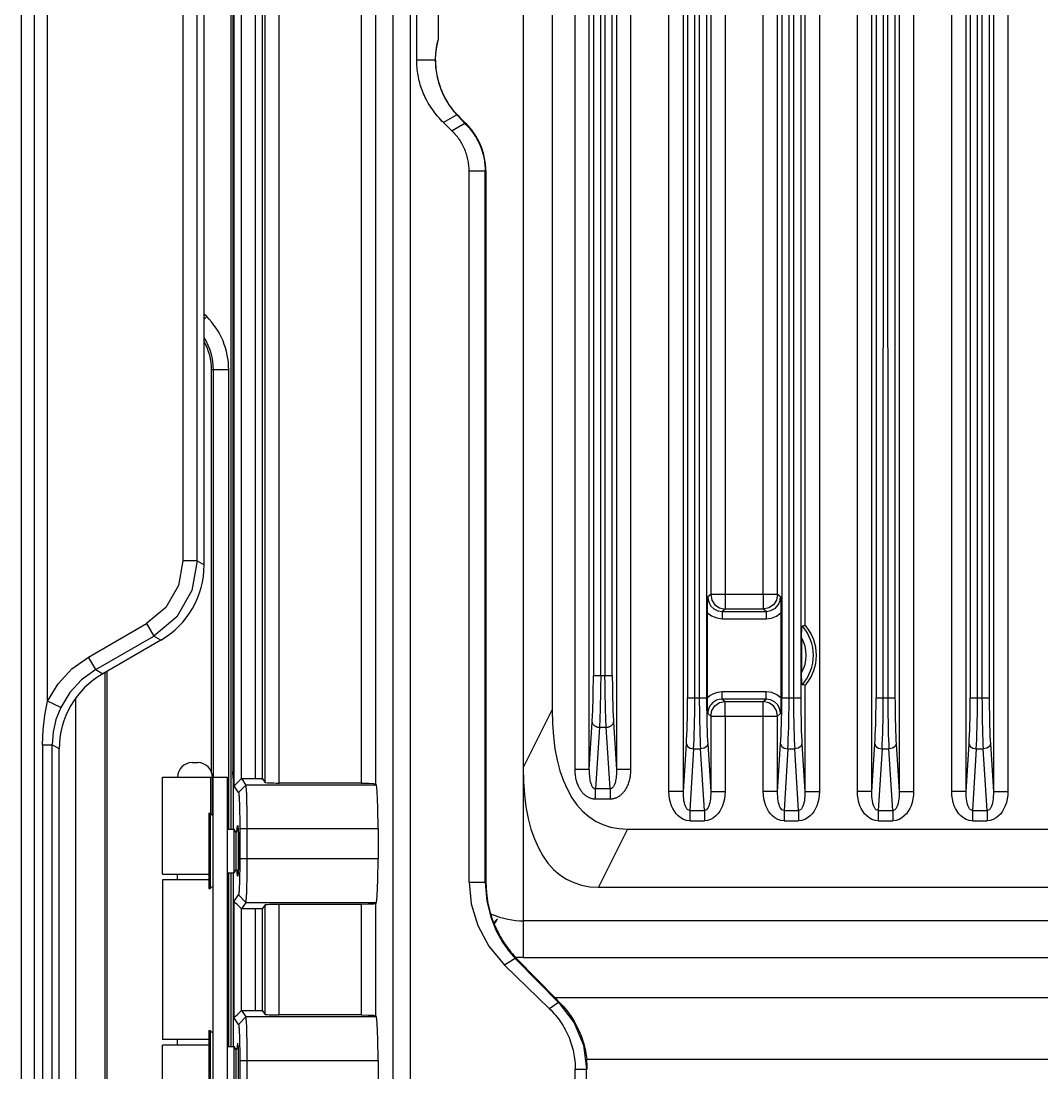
# Model space of a CAD drawing. Header units: millimetres. Extents: x -3132 to 28633, y 682 to 5849.
# Drawn here: x -813.8 to -743.4, y 2109.2 to 2181.8 of the extents above; entities that cross this region are included whole.
import ezdxf

# ---------------------------------------------------------------- set-up
doc = ezdxf.new("R2010")
doc.units = ezdxf.units.MM

msp = doc.modelspace()

# ---------------------------------------------------------------- linework, layer by layer
at = {"linetype": 'Continuous'}
for p, q in [((-813.804, 2425.883), (-813.804, 1997.445)), ((-812.887, 2425.883), (-812.887, 1998.486)), ((-786.939, 2104.595), (-786.939, 2411.041)), ((-788.165, 2378.354), (-788.165, 2105.401)), ((-779.17, 2354.387), (-779.17, 2117.202)), ((-799.17, 2348.058), (-799.17, 2126.058)), ((-799.117, 2345.044), (-799.117, 2129.072)), ((-798.599, 2129.548), (-798.599, 2344.567)), ((-797.653, 2344.558), (-797.653, 2129.558)), ((-797.153, 2129.532), (-797.153, 2344.584)), ((-796.995, 2344.822), (-796.995, 2129.294)), ((-795.995, 2129.243), (-795.995, 2344.872)), ((-790.336, 2344.872), (-790.336, 2129.243)), ((-789.337, 2129.171), (-789.337, 2344.945)), ((-799.187, 2344.075), (-799.187, 2130.04)), ((-775.606, 2343.949), (-775.606, 2130.167)), ((-774.612, 2130.167), (-774.612, 2343.949)), ((-811.97, 2134.889), (-811.97, 2339.4)), ((-777.17, 2339.817), (-777.17, 2134.298)), ((-774.324, 2337.487), (-774.324, 2136.629)), ((-773.81, 2136.629), (-773.81, 2337.487)), ((-802.653, 2329.82), (-802.653, 2144.572)), ((-801.654, 2144.572), (-801.654, 2329.82)), ((-785.033, 2296.363), (-785.033, 2180.505)), ((-786.508, 2179.129), (-786.506, 2294.987)), ((-799.309, 2126.058), (-799.309, 2227.719)), ((-773.531, 2225.35), (-773.531, 2136.629)), ((-773.017, 2136.629), (-773.017, 2225.35)), ((-772.729, 2225.109), (-772.729, 2130.167)), ((-771.735, 2130.167), (-771.734, 2225.111)), ((-769.107, 2128.67), (-769.106, 2223.299)), ((-768.112, 2128.667), (-768.112, 2223.28)), ((-766.229, 2223.299), (-766.229, 2142.248)), ((-765.235, 2223.299), (-765.235, 2141.249)), ((-762.606, 2142.248), (-762.606, 2223.299)), ((-761.612, 2142.248), (-761.612, 2223.28)), ((-759.729, 2223.299), (-759.729, 2140.114)), ((-758.735, 2223.299), (-758.734, 2128.67)), ((-756.107, 2128.67), (-756.106, 2223.299)), ((-755.112, 2128.667), (-755.112, 2223.28)), ((-753.229, 2223.299), (-753.229, 2128.667)), ((-752.235, 2223.299), (-752.234, 2128.67)), ((-749.607, 2128.67), (-749.606, 2223.299)), ((-748.612, 2128.667), (-748.612, 2223.28)), ((-746.729, 2223.299), (-746.729, 2128.667)), ((-745.735, 2223.299), (-745.734, 2128.67)), ((-801.17, 2144.293), (-801.17, 2222.162)), ((-767.824, 2218.614), (-767.824, 2135.129)), ((-767.325, 2135.129), (-767.31, 2218.614)), ((-767.031, 2218.614), (-767.016, 2135.129)), ((-766.517, 2218.731), (-766.517, 2135.129)), ((-761.324, 2218.614), (-761.324, 2135.129)), ((-760.825, 2135.129), (-760.81, 2218.614)), ((-760.531, 2218.614), (-760.516, 2135.129)), ((-760.017, 2218.731), (-760.017, 2135.129)), ((-754.824, 2218.614), (-754.824, 2135.129)), ((-754.325, 2135.129), (-754.31, 2218.614)), ((-754.031, 2218.614), (-754.016, 2135.129)), ((-753.517, 2218.731), (-753.517, 2135.129)), ((-748.324, 2218.614), (-748.324, 2135.129)), ((-747.825, 2135.129), (-747.81, 2218.614)), ((-747.531, 2218.614), (-747.516, 2135.129)), ((-747.017, 2218.731), (-747.017, 2135.129)), ((-785.213, 2179.129), (-786.508, 2179.129)), ((-783.746, 2175.342), (-784.664, 2174.816)), ((-784.063, 2174.232), (-784.664, 2174.816)), ((-783.184, 2174.762), (-784.075, 2174.245)), ((-783.683, 2175.28), (-783.629, 2175.27)), ((-783.683, 2175.28), (-783.135, 2174.715)), ((-783.062, 2174.695), (-783.135, 2174.715)), ((-784.049, 2174.219), (-784.063, 2174.232)), ((-784.035, 2174.205), (-784.049, 2174.219)), ((-784.02, 2174.19), (-784.035, 2174.205)), ((-784.005, 2174.175), (-784.02, 2174.19)), ((-783.99, 2174.16), (-784.005, 2174.175)), ((-783.979, 2174.148), (-783.99, 2174.16)), ((-783.965, 2174.134), (-783.979, 2174.148)), ((-783.949, 2174.117), (-783.965, 2174.134)), ((-782.897, 2171.487), (-781.743, 2171.487)), ((-782.897, 2122.402), (-782.897, 2171.487)), ((-781.792, 2122.402), (-781.792, 2171.487)), ((-781.743, 2171.487), (-781.743, 2122.402)), ((-800.996, 2161.429), (-801.17, 2161.604)), ((-801.17, 2161.255), (-800.996, 2161.429)), ((-799.477, 2157.761), (-800.665, 2157.761)), ((-800.665, 2129.977), (-800.665, 2157.761)), ((-800.53, 2129.658), (-800.53, 2157.761)), ((-799.477, 2126.058), (-799.477, 2157.761)), ((-801.654, 2144.572), (-802.653, 2144.572)), ((-801.654, 2144.572), (-801.17, 2144.293)), ((-766.229, 2142.248), (-766.429, 2142.081)), ((-765.235, 2142.248), (-766.229, 2142.248)), ((-762.606, 2142.248), (-765.235, 2142.248)), ((-762.24, 2142.248), (-762.606, 2142.248)), ((-761.612, 2142.248), (-762.24, 2142.248)), ((-761.412, 2142.081), (-761.612, 2142.248)), ((-765.231, 2141.249), (-765.43, 2141.083)), ((-762.61, 2141.249), (-765.231, 2141.249)), ((-762.61, 2141.341), (-762.606, 2141.249)), ((-762.411, 2141.083), (-762.61, 2141.249)), ((-766.458, 2135.124), (-766.458, 2140.991)), ((-765.43, 2141.083), (-762.411, 2141.083)), ((-765.43, 2141.083), (-765.43, 2140.583)), ((-765.43, 2140.583), (-762.411, 2140.583)), ((-762.411, 2141.083), (-762.411, 2140.583)), ((-761.383, 2140.991), (-761.383, 2135.124)), ((-809.155, 2137.933), (-805.151, 2140.245)), ((-805.151, 2140.245), (-804.652, 2139.379)), ((-808.655, 2137.068), (-804.652, 2139.379)), ((-804.169, 2139.1), (-808.172, 2136.789)), ((-804.169, 2139.1), (-804.652, 2139.379)), ((-759.958, 2139.276), (-759.958, 2136.84)), ((-808.655, 2137.068), (-809.155, 2137.933)), ((-808.655, 2137.068), (-808.172, 2136.789)), ((-808.032, 2136.87), (-808.032, 2066.761)), ((-807.891, 2136.951), (-807.891, 2066.761)), ((-773.017, 2136.629), (-774.324, 2136.629)), ((-773.81, 2136.629), (-773.825, 2135.847)), ((-773.521, 2136.107), (-773.531, 2136.629)), ((-773.511, 2135.59), (-773.521, 2136.107)), ((-773.5, 2135.084), (-773.511, 2135.59)), ((-762.411, 2135.532), (-765.43, 2135.532)), ((-765.43, 2135.033), (-765.43, 2135.532)), ((-762.411, 2135.033), (-762.411, 2135.532)), ((-759.729, 2136.002), (-759.729, 2128.667)), ((-811.069, 2134.458), (-811.97, 2134.889)), ((-810.03, 2067.468), (-810.03, 2134.997)), ((-767.824, 2135.129), (-766.517, 2135.129)), ((-762.411, 2135.033), (-765.43, 2135.033)), ((-765.43, 2135.033), (-765.231, 2134.866)), ((-765.231, 2134.775), (-765.235, 2134.866)), ((-765.231, 2134.866), (-762.61, 2134.866)), ((-762.61, 2134.866), (-762.411, 2135.033)), ((-762.606, 2133.868), (-762.606, 2134.866)), ((-761.324, 2135.129), (-760.017, 2135.129)), ((-754.824, 2135.129), (-753.517, 2135.129)), ((-748.324, 2135.129), (-747.017, 2135.129)), ((-779.17, 2130.287), (-777.17, 2134.298)), ((-766.429, 2134.035), (-766.229, 2133.868)), ((-761.612, 2133.868), (-761.412, 2134.035)), ((-774.612, 2130.167), (-774.407, 2133.447)), ((-772.934, 2133.447), (-772.729, 2130.167)), ((-766.229, 2133.868), (-765.601, 2133.868)), ((-766.229, 2133.868), (-766.229, 2128.667)), ((-765.601, 2133.868), (-765.235, 2133.868)), ((-765.235, 2133.868), (-762.606, 2133.868)), ((-765.235, 2133.868), (-765.234, 2128.67)), ((-762.607, 2128.67), (-762.606, 2133.868)), ((-762.606, 2133.868), (-761.612, 2133.868)), ((-761.612, 2128.667), (-761.612, 2133.868)), ((-773.897, 2133.093), (-774.173, 2128.849)), ((-773.897, 2133.093), (-773.444, 2133.093)), ((-773.157, 2128.849), (-773.444, 2133.093)), ((-812.314, 2131.877), (-811.658, 2131.877)), ((-812.314, 2131.877), (-812.314, 2070.068)), ((-811.17, 2131.596), (-811.658, 2131.877)), ((-811.658, 2070.068), (-811.658, 2131.877)), ((-768.112, 2128.667), (-767.907, 2131.947)), ((-766.434, 2131.947), (-766.229, 2128.667)), ((-761.612, 2128.667), (-761.407, 2131.947)), ((-759.934, 2131.947), (-759.729, 2128.667)), ((-755.112, 2128.667), (-754.907, 2131.947)), ((-753.434, 2131.947), (-753.229, 2128.667)), ((-748.612, 2128.667), (-748.407, 2131.947)), ((-746.934, 2131.947), (-746.729, 2128.667)), ((-811.17, 2071.002), (-811.17, 2131.596)), ((-767.408, 2131.593), (-767.673, 2127.351)), ((-767.408, 2131.593), (-766.933, 2131.593)), ((-766.668, 2127.351), (-766.933, 2131.593)), ((-760.908, 2131.593), (-761.173, 2127.351)), ((-760.908, 2131.593), (-760.433, 2131.593)), ((-760.168, 2127.351), (-760.433, 2131.593)), ((-754.408, 2131.593), (-754.673, 2127.351)), ((-754.408, 2131.593), (-753.933, 2131.593)), ((-753.668, 2127.351), (-753.933, 2131.593)), ((-747.908, 2131.593), (-748.173, 2127.351)), ((-747.908, 2131.593), (-747.433, 2131.593)), ((-747.168, 2127.351), (-747.433, 2131.593)), ((-802.005, 2130.658), (-801.606, 2130.658)), ((-804.056, 2129.658), (-800.715, 2129.658)), ((-804.056, 2122.958), (-804.056, 2129.658)), ((-800.715, 2129.658), (-800.606, 2129.658)), ((-800.715, 2127.117), (-800.715, 2129.658)), ((-800.606, 2129.658), (-799.556, 2129.658)), ((-800.606, 2127.007), (-800.606, 2129.658)), ((-800.556, 2104.458), (-800.556, 2129.658)), ((-799.556, 2104.458), (-799.556, 2129.658)), ((-799.17, 2129.558), (-799.187, 2130.04)), ((-774.612, 2130.167), (-775.606, 2130.167)), ((-771.735, 2130.167), (-772.729, 2130.167)), ((-798.799, 2128.594), (-799.117, 2129.072)), ((-798.799, 2128.594), (-798.288, 2129.104)), ((-798.599, 2129.558), (-797.606, 2129.558)), ((-798.599, 2129.558), (-798.288, 2129.104)), ((-789.278, 2129.104), (-798.288, 2129.104)), ((-797.606, 2129.558), (-797.56, 2129.557)), ((-797.56, 2129.557), (-797.514, 2129.557)), ((-797.514, 2129.557), (-797.47, 2129.556)), ((-797.47, 2129.556), (-797.427, 2129.555)), ((-797.427, 2129.555), (-797.386, 2129.554)), ((-797.386, 2129.554), (-797.347, 2129.552)), ((-797.153, 2129.532), (-796.995, 2129.294)), ((-790.336, 2129.243), (-795.995, 2129.243)), ((-789.278, 2129.104), (-789.337, 2129.193)), ((-773.157, 2128.849), (-774.173, 2128.849)), ((-798.252, 2128.742), (-798.257, 2128.81)), ((-798.247, 2128.683), (-798.252, 2128.742)), ((-798.243, 2128.622), (-798.247, 2128.683)), ((-774.206, 2128.147), (-773.168, 2128.146)), ((-773.168, 2128.595), (-773.168, 2128.146)), ((-768.112, 2128.67), (-769.106, 2128.67)), ((-766.229, 2128.67), (-765.235, 2128.67)), ((-761.612, 2128.67), (-762.606, 2128.67)), ((-759.729, 2128.67), (-758.735, 2128.67)), ((-755.112, 2128.67), (-756.106, 2128.67)), ((-753.229, 2128.67), (-752.235, 2128.67)), ((-748.612, 2128.67), (-749.606, 2128.67)), ((-746.729, 2128.67), (-745.735, 2128.67)), ((-798.217, 2127.762), (-798.218, 2127.912)), ((-798.215, 2127.605), (-798.217, 2127.762)), ((-798.215, 2127.442), (-798.215, 2127.605)), ((-800.856, 2127.158), (-800.756, 2127.158)), ((-800.856, 2127.158), (-800.856, 2121.958)), ((-800.756, 2127.158), (-800.556, 2126.957)), ((-800.756, 2127.158), (-800.756, 2121.958)), ((-798.214, 2126.748), (-798.215, 2126.927)), ((-798.213, 2126.566), (-798.214, 2126.748)), ((-767.673, 2127.351), (-766.668, 2127.351)), ((-767.673, 2127.351), (-767.673, 2126.644)), ((-766.668, 2127.351), (-766.668, 2126.644)), ((-761.173, 2127.351), (-760.168, 2127.351)), ((-761.173, 2127.351), (-761.173, 2126.644)), ((-760.168, 2127.351), (-760.168, 2126.644)), ((-754.673, 2127.351), (-753.668, 2127.351)), ((-754.673, 2127.351), (-754.673, 2126.644)), ((-753.668, 2127.351), (-753.668, 2126.644)), ((-748.173, 2127.351), (-747.168, 2127.351)), ((-748.173, 2127.351), (-748.173, 2126.644)), ((-747.168, 2127.351), (-747.168, 2126.644)), ((-799.556, 2126.058), (-799.106, 2126.058)), ((-798.971, 2125.824), (-799.106, 2126.058)), ((-799.106, 2123.058), (-799.106, 2126.058)), ((-798.971, 2125.824), (-798.835, 2126.058)), ((-798.835, 2126.058), (-798.835, 2123.058)), ((-798.716, 2126.249), (-798.716, 2124.007)), ((-798.716, 2126.108), (-789.178, 2126.108)), ((-798.206, 2124.007), (-798.206, 2126.108)), ((-789.178, 2126.108), (-789.178, 2124.007)), ((-771.978, 2126.069), (-773.978, 2122.058)), ((-771.978, 2126.069), (-710.363, 2126.069)), ((-767.673, 2126.644), (-766.668, 2126.644)), ((-761.173, 2126.644), (-760.168, 2126.644)), ((-754.673, 2126.644), (-753.668, 2126.644)), ((-748.173, 2126.644), (-747.168, 2126.644)), ((-798.971, 2123.292), (-798.971, 2125.824)), ((-789.178, 2124.007), (-798.716, 2124.007)), ((-799.556, 2123.058), (-799.106, 2123.058)), ((-799.477, 2111.058), (-799.477, 2123.058)), ((-799.309, 2111.058), (-799.309, 2123.058)), ((-799.17, 2123.058), (-799.17, 2111.058)), ((-798.971, 2123.292), (-799.106, 2123.058)), ((-798.971, 2123.292), (-798.835, 2123.058)), ((-798.887, 2123.049), (-798.891, 2123.154)), ((-798.215, 2123.114), (-798.214, 2123.289)), ((-798.215, 2122.611), (-798.215, 2123.114)), ((-804.056, 2122.558), (-804.056, 2111.558)), ((-804.055, 2122.958), (-800.856, 2122.958)), ((-800.856, 2122.558), (-804.055, 2122.558)), ((-803.006, 2122.558), (-803.006, 2122.958)), ((-798.217, 2122.302), (-798.216, 2122.454)), ((-798.216, 2122.454), (-798.215, 2122.611)), ((-782.897, 2122.402), (-781.743, 2122.402)), ((-800.856, 2121.958), (-800.756, 2121.958)), ((-800.756, 2121.958), (-800.556, 2122.159)), ((-773.978, 2122.058), (-708.363, 2122.058)), ((-799.117, 2121.044), (-798.799, 2121.522)), ((-799.117, 2121.044), (-799.117, 2113.072)), ((-798.799, 2121.522), (-798.288, 2121.012)), ((-798.288, 2121.012), (-798.599, 2120.558)), ((-798.288, 2121.012), (-798.287, 2121.018)), ((-798.288, 2121.012), (-789.278, 2121.012)), ((-798.287, 2121.018), (-798.281, 2121.069)), ((-798.281, 2121.069), (-798.276, 2121.111)), ((-798.276, 2121.111), (-798.271, 2121.164)), ((-798.25, 2121.394), (-798.246, 2121.457)), ((-798.246, 2121.457), (-798.241, 2121.539)), ((-790.336, 2120.872), (-795.995, 2120.872)), ((-795.995, 2113.243), (-795.995, 2120.872)), ((-790.336, 2120.872), (-790.336, 2113.243)), ((-789.278, 2120.989), (-789.337, 2120.945)), ((-789.337, 2113.171), (-789.337, 2120.945)), ((-797.653, 2120.558), (-798.599, 2120.567)), ((-798.599, 2113.548), (-798.599, 2120.567)), ((-797.606, 2120.558), (-797.653, 2120.558)), ((-797.653, 2120.558), (-797.653, 2113.558)), ((-797.56, 2120.558), (-797.606, 2120.558)), ((-797.514, 2120.559), (-797.56, 2120.558)), ((-797.47, 2120.56), (-797.514, 2120.559)), ((-797.427, 2120.561), (-797.47, 2120.56)), ((-797.386, 2120.562), (-797.427, 2120.561)), ((-797.347, 2120.563), (-797.386, 2120.562)), ((-797.312, 2120.565), (-797.347, 2120.563)), ((-796.995, 2120.822), (-797.153, 2120.584)), ((-797.153, 2113.532), (-797.153, 2120.584)), ((-796.995, 2120.822), (-796.995, 2113.294)), ((-781.201, 2119.598), (-781.164, 2119.509)), ((-703.17, 2119.737), (-779.17, 2119.737)), ((-779.712, 2117.141), (-780.45, 2116.675)), ((-777.356, 2113.675), (-780.45, 2116.675)), ((-779.574, 2117.098), (-779.673, 2117.201)), ((-779.666, 2117.097), (-779.574, 2117.098)), ((-776.97, 2114.432), (-779.574, 2117.098)), ((-779.17, 2117.202), (-703.17, 2117.202)), ((-705.371, 2114.432), (-776.97, 2114.432)), ((-776.61, 2114.064), (-776.97, 2114.432)), ((-776.734, 2114.101), (-777.356, 2113.675)), ((-776.61, 2114.064), (-776.693, 2114.062)), ((-798.799, 2112.594), (-799.117, 2113.072)), ((-798.288, 2113.104), (-798.799, 2112.594)), ((-798.599, 2113.558), (-797.606, 2113.558)), ((-798.599, 2113.558), (-798.288, 2113.104)), ((-789.278, 2113.104), (-798.288, 2113.104)), ((-797.606, 2113.558), (-797.56, 2113.557)), ((-797.56, 2113.557), (-797.514, 2113.557)), ((-797.514, 2113.557), (-797.47, 2113.556)), ((-797.47, 2113.556), (-797.427, 2113.555)), ((-797.427, 2113.555), (-797.386, 2113.554)), ((-797.386, 2113.554), (-797.347, 2113.552)), ((-797.153, 2113.532), (-796.995, 2113.294)), ((-790.336, 2113.243), (-795.995, 2113.243)), ((-789.278, 2113.104), (-789.337, 2113.193)), ((-800.856, 2112.158), (-800.756, 2112.158)), ((-800.856, 2112.158), (-800.856, 2106.958)), ((-800.756, 2112.158), (-800.556, 2111.957)), ((-800.756, 2112.158), (-800.756, 2106.958)), ((-798.252, 2112.742), (-798.257, 2112.81)), ((-798.247, 2112.683), (-798.252, 2112.742)), ((-798.243, 2112.622), (-798.247, 2112.683)), ((-800.856, 2111.558), (-804.055, 2111.558)), ((-803.006, 2111.158), (-803.006, 2111.558)), ((-798.217, 2111.762), (-798.218, 2111.912)), ((-798.215, 2111.605), (-798.217, 2111.762)), ((-798.215, 2111.442), (-798.215, 2111.605)), ((-804.056, 2104.458), (-804.056, 2111.158)), ((-800.856, 2111.158), (-804.055, 2111.158)), ((-799.556, 2111.058), (-799.106, 2111.058)), ((-798.971, 2110.824), (-799.106, 2111.058)), ((-799.106, 2108.058), (-799.106, 2111.058)), ((-798.971, 2110.824), (-798.835, 2111.058)), ((-798.971, 2108.292), (-798.971, 2110.824)), ((-798.887, 2111.067), (-798.891, 2110.962)), ((-798.835, 2111.058), (-798.835, 2108.058)), ((-798.214, 2110.748), (-798.215, 2110.927)), ((-798.213, 2110.566), (-798.214, 2110.748)), ((-798.716, 2110.249), (-798.716, 2108.007)), ((-798.716, 2110.108), (-789.178, 2110.108)), ((-798.206, 2108.007), (-798.206, 2110.108)), ((-789.178, 2110.108), (-789.178, 2108.007)), ((-774.784, 2110.186), (-707.557, 2110.186)), ((-775.573, 2109.503), (-774.748, 2109.503)), ((-775.573, 2103.243), (-775.573, 2109.503)), ((-774.8, 2101.067), (-774.787, 2109.503))]:
    msp.add_line(p, q, dxfattribs=at)
for points in [[(-785.213, 2179.129), (-785.193, 2179.591), (-785.133, 2180.051), (-785.033, 2180.505)], [(-783.629, 2175.27), (-783.728, 2175.374), (-783.825, 2175.48), (-783.919, 2175.589), (-784.01, 2175.7), (-784.097, 2175.813), (-784.182, 2175.928), (-784.264, 2176.045), (-784.342, 2176.164), (-784.417, 2176.285), (-784.488, 2176.407), (-784.557, 2176.531), (-784.621, 2176.656), (-784.683, 2176.782), (-784.741, 2176.909), (-784.795, 2177.038), (-784.847, 2177.167), (-784.894, 2177.297), (-784.938, 2177.428), (-784.979, 2177.559), (-785.017, 2177.691), (-785.051, 2177.824), (-785.081, 2177.957), (-785.109, 2178.09), (-785.133, 2178.224), (-785.153, 2178.358), (-785.171, 2178.492), (-785.184, 2178.626), (-785.195, 2178.761), (-785.202, 2178.895), (-785.207, 2179.03), (-785.207, 2179.165), (-785.205, 2179.299), (-785.199, 2179.434), (-785.19, 2179.569), (-785.177, 2179.703), (-785.162, 2179.837), (-785.143, 2179.972), (-785.12, 2180.105), (-785.095, 2180.239), (-785.066, 2180.372), (-785.033, 2180.505)], [(-784.664, 2174.816), (-784.767, 2174.918), (-784.869, 2175.025), (-784.97, 2175.136), (-785.07, 2175.252), (-785.168, 2175.372), (-785.265, 2175.496), (-785.359, 2175.623), (-785.452, 2175.755), (-785.542, 2175.889), (-785.628, 2176.025), (-785.709, 2176.16), (-785.784, 2176.293), (-785.854, 2176.425), (-785.919, 2176.553), (-785.979, 2176.679), (-786.034, 2176.803), (-786.085, 2176.926), (-786.133, 2177.049), (-786.178, 2177.173), (-786.22, 2177.299), (-786.26, 2177.427), (-786.297, 2177.556), (-786.331, 2177.686), (-786.361, 2177.816), (-786.389, 2177.946), (-786.414, 2178.077), (-786.435, 2178.207), (-786.454, 2178.338), (-786.47, 2178.469), (-786.483, 2178.6), (-786.493, 2178.731), (-786.501, 2178.863), (-786.505, 2178.996), (-786.507, 2179.129)], [(-785.213, 2179.129), (-785.211, 2178.981), (-785.205, 2178.832), (-785.195, 2178.682), (-785.181, 2178.532), (-785.163, 2178.381), (-785.141, 2178.231), (-785.114, 2178.081), (-785.084, 2177.932), (-785.049, 2177.783), (-785.011, 2177.635), (-784.968, 2177.487), (-784.92, 2177.34), (-784.868, 2177.191), (-784.811, 2177.042), (-784.748, 2176.892), (-784.68, 2176.74), (-784.605, 2176.587), (-784.524, 2176.433), (-784.436, 2176.279), (-784.341, 2176.125), (-784.241, 2175.973), (-784.136, 2175.824), (-784.026, 2175.679), (-783.913, 2175.539), (-783.799, 2175.406), (-783.682, 2175.28)], [(-783.135, 2174.714), (-783.052, 2174.63), (-782.972, 2174.543), (-782.893, 2174.455), (-782.817, 2174.364), (-782.744, 2174.271), (-782.673, 2174.176), (-782.604, 2174.081), (-782.539, 2173.984), (-782.477, 2173.886), (-782.417, 2173.787), (-782.36, 2173.687), (-782.305, 2173.585), (-782.253, 2173.481), (-782.203, 2173.376), (-782.156, 2173.269), (-782.112, 2173.161), (-782.07, 2173.052), (-782.032, 2172.943), (-781.997, 2172.835), (-781.964, 2172.726), (-781.935, 2172.617), (-781.908, 2172.507), (-781.884, 2172.397), (-781.863, 2172.286), (-781.844, 2172.173), (-781.829, 2172.06), (-781.816, 2171.946), (-781.805, 2171.831), (-781.798, 2171.716), (-781.794, 2171.601), (-781.792, 2171.487)], [(-781.743, 2171.487), (-781.744, 2171.61), (-781.749, 2171.734), (-781.758, 2171.857), (-781.769, 2171.979), (-781.784, 2172.102), (-781.803, 2172.224), (-781.824, 2172.345), (-781.849, 2172.466), (-781.877, 2172.586), (-781.909, 2172.705), (-781.943, 2172.823), (-781.981, 2172.941), (-782.022, 2173.057), (-782.065, 2173.171), (-782.112, 2173.285), (-782.162, 2173.397), (-782.215, 2173.508), (-782.271, 2173.617), (-782.33, 2173.725), (-782.391, 2173.83), (-782.456, 2173.934), (-782.522, 2174.037), (-782.592, 2174.137), (-782.664, 2174.235), (-782.739, 2174.332), (-782.816, 2174.426), (-782.896, 2174.518), (-782.978, 2174.608), (-783.062, 2174.695)], [(-782.897, 2171.487), (-782.898, 2171.587), (-782.902, 2171.686), (-782.909, 2171.785), (-782.918, 2171.884), (-782.929, 2171.982), (-782.943, 2172.08), (-782.96, 2172.177), (-782.979, 2172.274), (-783.001, 2172.37), (-783.026, 2172.467), (-783.053, 2172.564), (-783.083, 2172.66), (-783.116, 2172.756), (-783.152, 2172.852), (-783.19, 2172.947), (-783.231, 2173.042), (-783.275, 2173.136), (-783.321, 2173.229), (-783.369, 2173.32), (-783.42, 2173.41), (-783.472, 2173.496), (-783.521, 2173.573), (-783.565, 2173.64), (-783.605, 2173.697), (-783.642, 2173.748), (-783.676, 2173.793), (-783.707, 2173.834), (-783.735, 2173.87), (-783.761, 2173.902), (-783.785, 2173.931), (-783.806, 2173.957), (-783.826, 2173.98), (-783.845, 2174.001), (-783.862, 2174.021), (-783.878, 2174.039), (-783.892, 2174.055), (-783.906, 2174.07), (-783.918, 2174.083), (-783.929, 2174.096), (-783.949, 2174.117)], [(-802.653, 2144.572), (-802.952, 2142.869), (-803.826, 2141.356), (-805.151, 2140.245)], [(-801.654, 2144.572), (-802.015, 2142.521), (-803.057, 2140.718), (-804.652, 2139.379)], [(-766.458, 2140.991), (-766.455, 2141.347), (-766.444, 2141.713), (-766.429, 2142.081)], [(-766.429, 2142.081), (-766.409, 2141.881), (-766.341, 2141.669), (-766.212, 2141.458), (-766.011, 2141.267), (-765.739, 2141.131), (-765.43, 2141.083)], [(-766.229, 2142.248), (-766.155, 2141.872), (-765.939, 2141.546), (-765.615, 2141.327), (-765.231, 2141.25)], [(-762.606, 2142.248), (-762.61, 2141.883), (-762.61, 2141.341)], [(-761.612, 2142.248), (-761.689, 2141.867), (-761.906, 2141.543), (-762.229, 2141.326), (-762.61, 2141.25)], [(-762.411, 2141.083), (-762.074, 2141.14), (-761.769, 2141.314), (-761.557, 2141.561), (-761.444, 2141.827), (-761.412, 2142.081)], [(-761.412, 2142.081), (-761.4, 2141.805), (-761.391, 2141.531), (-761.385, 2141.258), (-761.383, 2140.991)], [(-766.458, 2140.991), (-766.167, 2140.777), (-765.818, 2140.634), (-765.43, 2140.583)], [(-762.411, 2140.583), (-762.039, 2140.63), (-761.689, 2140.768), (-761.383, 2140.991)], [(-759.958, 2139.276), (-759.957, 2139.523), (-759.954, 2139.742), (-759.948, 2139.924), (-759.939, 2140.046), (-759.929, 2140.089)], [(-759.929, 2140.089), (-759.862, 2140.098), (-759.796, 2140.106), (-759.729, 2140.114)], [(-759.729, 2136.002), (-759.655, 2136.066), (-759.49, 2136.268), (-759.296, 2136.58), (-759.112, 2136.997), (-758.98, 2137.498), (-758.93, 2138.052), (-758.978, 2138.609), (-759.111, 2139.115), (-759.295, 2139.534), (-759.49, 2139.847), (-759.655, 2140.05), (-759.729, 2140.114)], [(-811.97, 2134.889), (-811.243, 2136.086), (-810.292, 2137.115), (-809.155, 2137.933)], [(-808.655, 2137.068), (-809.63, 2136.366), (-810.446, 2135.485), (-811.069, 2134.458)], [(-759.929, 2136.027), (-759.939, 2136.07), (-759.948, 2136.192), (-759.954, 2136.373), (-759.957, 2136.593), (-759.958, 2136.84)], [(-774.407, 2133.447), (-774.397, 2133.617), (-774.387, 2133.795), (-774.378, 2133.982), (-774.37, 2134.177), (-774.362, 2134.378), (-774.355, 2134.585), (-774.349, 2134.798), (-774.343, 2135.016), (-774.338, 2135.238), (-774.334, 2135.464), (-774.331, 2135.694), (-774.328, 2135.926), (-774.326, 2136.16), (-774.325, 2136.394), (-774.324, 2136.629)], [(-773.017, 2136.629), (-773.016, 2136.394), (-773.015, 2136.159), (-773.013, 2135.926), (-773.01, 2135.694), (-773.007, 2135.464), (-773.003, 2135.238), (-772.998, 2135.016), (-772.992, 2134.798), (-772.986, 2134.585), (-772.979, 2134.378), (-772.971, 2134.177), (-772.963, 2133.982), (-772.954, 2133.795), (-772.944, 2133.617), (-772.934, 2133.447)], [(-773.825, 2135.847), (-773.835, 2135.335), (-773.84, 2135.084), (-773.846, 2134.837), (-773.852, 2134.595), (-773.857, 2134.358), (-773.863, 2134.128), (-773.87, 2133.905), (-773.876, 2133.689), (-773.883, 2133.482), (-773.89, 2133.283), (-773.897, 2133.093)], [(-765.43, 2135.532), (-765.751, 2135.498), (-766.031, 2135.407), (-766.266, 2135.278), (-766.458, 2135.124)], [(-761.383, 2135.124), (-761.67, 2135.337), (-762.016, 2135.48), (-762.411, 2135.532)], [(-759.729, 2136.002), (-759.796, 2136.009), (-759.862, 2136.018), (-759.929, 2136.027)], [(-812.314, 2131.877), (-812.274, 2132.925), (-812.158, 2133.931), (-811.97, 2134.889)], [(-773.444, 2133.093), (-773.451, 2133.283), (-773.458, 2133.481), (-773.465, 2133.689), (-773.471, 2133.905), (-773.478, 2134.128), (-773.484, 2134.358), (-773.489, 2134.595), (-773.495, 2134.837), (-773.5, 2135.084)], [(-767.907, 2131.947), (-767.891, 2132.232), (-767.875, 2132.559), (-767.861, 2132.921), (-767.849, 2133.307), (-767.839, 2133.704), (-767.832, 2134.101), (-767.827, 2134.479), (-767.825, 2134.825), (-767.824, 2135.129)], [(-767.408, 2131.593), (-767.391, 2131.91), (-767.376, 2132.274), (-767.362, 2132.675), (-767.35, 2133.104), (-767.34, 2133.546), (-767.333, 2133.986), (-767.328, 2134.407), (-767.326, 2134.791), (-767.325, 2135.129)], [(-767.016, 2135.129), (-767.015, 2134.765), (-767.012, 2134.357), (-767.007, 2133.914), (-766.999, 2133.459), (-766.989, 2133.017), (-766.977, 2132.6), (-766.963, 2132.218), (-766.948, 2131.881), (-766.933, 2131.593)], [(-766.517, 2135.129), (-766.516, 2134.802), (-766.513, 2134.434), (-766.508, 2134.035), (-766.5, 2133.626), (-766.49, 2133.228), (-766.478, 2132.853), (-766.464, 2132.509), (-766.449, 2132.206), (-766.434, 2131.947)], [(-766.429, 2134.035), (-766.441, 2134.31), (-766.45, 2134.584), (-766.456, 2134.858), (-766.458, 2135.124)], [(-765.43, 2135.033), (-765.637, 2135.012), (-765.819, 2134.955), (-765.973, 2134.874), (-766.1, 2134.777), (-766.201, 2134.671), (-766.28, 2134.562), (-766.338, 2134.453), (-766.38, 2134.347), (-766.408, 2134.243), (-766.424, 2134.14), (-766.429, 2134.035)], [(-766.229, 2133.868), (-766.152, 2134.249), (-765.935, 2134.573), (-765.612, 2134.789), (-765.231, 2134.866)], [(-765.235, 2133.868), (-765.231, 2134.232), (-765.231, 2134.775)], [(-761.612, 2133.868), (-761.686, 2134.243), (-761.902, 2134.57), (-762.226, 2134.788), (-762.61, 2134.866)], [(-761.412, 2134.035), (-761.432, 2134.235), (-761.5, 2134.447), (-761.63, 2134.66), (-761.832, 2134.85), (-762.099, 2134.984), (-762.411, 2135.033)], [(-761.383, 2135.124), (-761.386, 2134.769), (-761.397, 2134.403), (-761.412, 2134.035)], [(-761.407, 2131.947), (-761.391, 2132.232), (-761.375, 2132.559), (-761.361, 2132.921), (-761.349, 2133.307), (-761.339, 2133.704), (-761.332, 2134.101), (-761.327, 2134.479), (-761.325, 2134.825), (-761.324, 2135.129)], [(-760.908, 2131.593), (-760.891, 2131.91), (-760.876, 2132.274), (-760.862, 2132.675), (-760.85, 2133.104), (-760.84, 2133.546), (-760.833, 2133.986), (-760.828, 2134.407), (-760.826, 2134.791), (-760.825, 2135.129)], [(-760.516, 2135.129), (-760.515, 2134.765), (-760.512, 2134.357), (-760.507, 2133.914), (-760.499, 2133.459), (-760.489, 2133.017), (-760.477, 2132.6), (-760.463, 2132.218), (-760.448, 2131.881), (-760.433, 2131.593)], [(-760.017, 2135.129), (-760.016, 2134.802), (-760.013, 2134.434), (-760.008, 2134.035), (-760, 2133.626), (-759.99, 2133.228), (-759.978, 2132.853), (-759.964, 2132.509), (-759.949, 2132.206), (-759.934, 2131.947)], [(-754.907, 2131.947), (-754.891, 2132.232), (-754.875, 2132.559), (-754.861, 2132.921), (-754.849, 2133.307), (-754.839, 2133.704), (-754.832, 2134.101), (-754.827, 2134.479), (-754.825, 2134.825), (-754.824, 2135.129)], [(-754.408, 2131.593), (-754.391, 2131.91), (-754.376, 2132.274), (-754.362, 2132.675), (-754.35, 2133.104), (-754.34, 2133.546), (-754.333, 2133.986), (-754.328, 2134.407), (-754.326, 2134.791), (-754.325, 2135.129)], [(-754.016, 2135.129), (-754.015, 2134.765), (-754.012, 2134.357), (-754.007, 2133.914), (-753.999, 2133.459), (-753.989, 2133.017), (-753.977, 2132.6), (-753.963, 2132.218), (-753.948, 2131.881), (-753.933, 2131.593)], [(-753.517, 2135.129), (-753.516, 2134.802), (-753.513, 2134.434), (-753.508, 2134.035), (-753.5, 2133.626), (-753.49, 2133.228), (-753.478, 2132.853), (-753.464, 2132.509), (-753.449, 2132.206), (-753.434, 2131.947)], [(-748.407, 2131.947), (-748.391, 2132.232), (-748.375, 2132.559), (-748.361, 2132.921), (-748.349, 2133.307), (-748.339, 2133.704), (-748.332, 2134.101), (-748.327, 2134.479), (-748.325, 2134.825), (-748.324, 2135.129)], [(-747.908, 2131.593), (-747.891, 2131.91), (-747.876, 2132.274), (-747.862, 2132.675), (-747.85, 2133.104), (-747.84, 2133.546), (-747.833, 2133.986), (-747.828, 2134.407), (-747.826, 2134.791), (-747.825, 2135.129)], [(-747.516, 2135.129), (-747.515, 2134.765), (-747.512, 2134.357), (-747.507, 2133.914), (-747.499, 2133.459), (-747.489, 2133.017), (-747.477, 2132.6), (-747.463, 2132.218), (-747.448, 2131.881), (-747.433, 2131.593)], [(-747.017, 2135.129), (-747.016, 2134.802), (-747.013, 2134.434), (-747.008, 2134.035), (-747, 2133.626), (-746.99, 2133.228), (-746.978, 2132.853), (-746.964, 2132.509), (-746.949, 2132.206), (-746.934, 2131.947)], [(-811.069, 2134.458), (-811.395, 2133.622), (-811.592, 2132.758), (-811.658, 2131.877)], [(-774.407, 2133.447), (-774.403, 2133.415), (-774.395, 2133.383), (-774.382, 2133.351), (-774.366, 2133.321), (-774.346, 2133.291), (-774.323, 2133.263), (-774.296, 2133.236), (-774.265, 2133.211), (-774.232, 2133.188), (-774.196, 2133.167), (-774.158, 2133.149), (-774.118, 2133.133), (-774.076, 2133.119), (-774.032, 2133.108), (-773.988, 2133.1), (-773.942, 2133.095), (-773.897, 2133.093)], [(-773.444, 2133.093), (-773.399, 2133.095), (-773.353, 2133.1), (-773.309, 2133.108), (-773.265, 2133.119), (-773.223, 2133.133), (-773.183, 2133.149), (-773.145, 2133.167), (-773.109, 2133.188), (-773.076, 2133.211), (-773.045, 2133.236), (-773.018, 2133.263), (-772.995, 2133.291), (-772.975, 2133.321), (-772.959, 2133.351), (-772.946, 2133.383), (-772.938, 2133.415), (-772.934, 2133.447)], [(-767.907, 2131.947), (-767.833, 2131.775), (-767.651, 2131.646), (-767.408, 2131.593)], [(-766.434, 2131.947), (-766.508, 2131.775), (-766.69, 2131.646), (-766.933, 2131.593)], [(-761.407, 2131.947), (-761.333, 2131.775), (-761.151, 2131.646), (-760.908, 2131.593)], [(-759.934, 2131.947), (-760.008, 2131.775), (-760.19, 2131.646), (-760.433, 2131.593)], [(-754.907, 2131.947), (-754.833, 2131.775), (-754.651, 2131.646), (-754.408, 2131.593)], [(-753.434, 2131.947), (-753.508, 2131.775), (-753.69, 2131.646), (-753.933, 2131.593)], [(-748.407, 2131.947), (-748.333, 2131.775), (-748.151, 2131.646), (-747.908, 2131.593)], [(-746.934, 2131.947), (-747.008, 2131.775), (-747.19, 2131.646), (-747.433, 2131.593)], [(-775.606, 2130.167), (-775.605, 2130.081), (-775.601, 2129.995), (-775.595, 2129.91), (-775.586, 2129.824), (-775.575, 2129.74), (-775.561, 2129.656), (-775.545, 2129.574), (-775.526, 2129.493), (-775.505, 2129.413), (-775.483, 2129.336), (-775.458, 2129.261), (-775.431, 2129.189), (-775.403, 2129.119), (-775.374, 2129.052), (-775.343, 2128.988), (-775.311, 2128.927), (-775.278, 2128.868), (-775.244, 2128.812), (-775.209, 2128.759), (-775.173, 2128.709), (-775.137, 2128.661), (-775.1, 2128.616), (-775.062, 2128.573), (-775.024, 2128.532), (-774.986, 2128.494), (-774.947, 2128.459), (-774.908, 2128.425), (-774.87, 2128.394), (-774.831, 2128.366), (-774.791, 2128.339), (-774.751, 2128.314), (-774.711, 2128.291), (-774.67, 2128.269), (-774.629, 2128.25), (-774.587, 2128.231), (-774.545, 2128.215), (-774.503, 2128.2), (-774.46, 2128.188), (-774.418, 2128.177), (-774.376, 2128.167), (-774.333, 2128.16), (-774.291, 2128.154), (-774.249, 2128.149), (-774.206, 2128.147)], [(-774.612, 2130.167), (-774.614, 2130.006), (-774.61, 2129.862), (-774.601, 2129.735), (-774.589, 2129.622), (-774.574, 2129.521), (-774.558, 2129.431), (-774.54, 2129.351), (-774.521, 2129.28), (-774.501, 2129.217), (-774.481, 2129.161), (-774.461, 2129.112), (-774.441, 2129.069), (-774.42, 2129.031), (-774.401, 2128.999), (-774.381, 2128.97), (-774.362, 2128.946), (-774.343, 2128.926), (-774.326, 2128.909), (-774.309, 2128.895), (-774.293, 2128.884), (-774.278, 2128.875), (-774.262, 2128.868), (-774.244, 2128.862), (-774.223, 2128.856), (-774.199, 2128.852), (-774.173, 2128.849)], [(-773.168, 2128.146), (-773.126, 2128.147), (-773.083, 2128.15), (-773.041, 2128.154), (-772.999, 2128.161), (-772.957, 2128.169), (-772.914, 2128.178), (-772.872, 2128.189), (-772.83, 2128.202), (-772.788, 2128.217), (-772.747, 2128.234), (-772.705, 2128.252), (-772.665, 2128.272), (-772.624, 2128.293), (-772.585, 2128.316), (-772.545, 2128.341), (-772.506, 2128.368), (-772.467, 2128.398), (-772.428, 2128.429), (-772.389, 2128.463), (-772.35, 2128.499), (-772.312, 2128.537), (-772.274, 2128.578), (-772.237, 2128.621), (-772.2, 2128.667), (-772.164, 2128.715), (-772.128, 2128.766), (-772.093, 2128.819), (-772.059, 2128.876), (-772.026, 2128.935), (-771.994, 2128.997), (-771.963, 2129.062), (-771.934, 2129.129), (-771.906, 2129.199), (-771.879, 2129.272), (-771.855, 2129.347), (-771.832, 2129.424), (-771.812, 2129.503), (-771.793, 2129.583), (-771.778, 2129.665), (-771.764, 2129.748), (-771.753, 2129.831), (-771.745, 2129.915), (-771.739, 2129.999), (-771.736, 2130.083), (-771.735, 2130.167)], [(-772.729, 2130.167), (-772.727, 2130.001), (-772.732, 2129.853), (-772.741, 2129.722), (-772.754, 2129.606), (-772.77, 2129.502), (-772.788, 2129.41), (-772.807, 2129.328), (-772.827, 2129.256), (-772.848, 2129.192), (-772.87, 2129.135), (-772.892, 2129.086), (-772.914, 2129.043), (-772.936, 2129.006), (-772.957, 2128.974), (-772.979, 2128.947), (-772.999, 2128.924), (-773.019, 2128.906), (-773.038, 2128.891), (-773.056, 2128.879), (-773.073, 2128.87), (-773.089, 2128.863), (-773.103, 2128.858), (-773.116, 2128.854), (-773.128, 2128.852), (-773.139, 2128.851), (-773.148, 2128.85), (-773.157, 2128.849)], [(-799.117, 2129.072), (-799.086, 2129.09), (-799.01, 2129.154), (-798.898, 2129.257), (-798.759, 2129.391), (-798.599, 2129.548)], [(-798.279, 2129.025), (-798.287, 2129.098), (-798.288, 2129.104)], [(-798.257, 2128.81), (-798.26, 2128.847), (-798.264, 2128.883), (-798.267, 2128.917), (-798.27, 2128.948), (-798.273, 2128.977), (-798.279, 2129.025)], [(-797.347, 2129.552), (-797.312, 2129.551), (-797.295, 2129.55), (-797.279, 2129.549), (-797.264, 2129.548), (-797.249, 2129.547), (-797.236, 2129.546), (-797.223, 2129.545), (-797.212, 2129.544), (-797.201, 2129.543), (-797.192, 2129.542), (-797.183, 2129.541), (-797.176, 2129.539), (-797.169, 2129.538), (-797.164, 2129.537), (-797.16, 2129.536), (-797.156, 2129.535), (-797.154, 2129.533), (-797.153, 2129.532)], [(-790.336, 2129.243), (-789.846, 2129.237), (-789.482, 2129.218), (-789.337, 2129.193)], [(-789.178, 2126.108), (-789.192, 2127.562), (-789.228, 2128.652), (-789.278, 2129.126)], [(-774.206, 2128.147), (-774.194, 2128.204), (-774.184, 2128.266), (-774.177, 2128.332), (-774.173, 2128.399), (-774.173, 2128.849)], [(-773.157, 2128.849), (-773.161, 2128.793), (-773.165, 2128.731), (-773.167, 2128.665), (-773.168, 2128.595)], [(-798.799, 2128.594), (-798.794, 2128.585), (-798.789, 2128.568), (-798.784, 2128.541), (-798.779, 2128.505), (-798.774, 2128.459), (-798.769, 2128.403), (-798.764, 2128.338), (-798.76, 2128.264), (-798.755, 2128.18), (-798.751, 2128.087), (-798.746, 2127.985), (-798.742, 2127.876), (-798.738, 2127.759), (-798.735, 2127.636), (-798.731, 2127.507), (-798.728, 2127.374), (-798.726, 2127.238), (-798.723, 2127.099), (-798.721, 2126.958), (-798.72, 2126.816), (-798.718, 2126.674), (-798.717, 2126.532), (-798.717, 2126.39), (-798.716, 2126.249)], [(-798.218, 2127.912), (-798.219, 2127.985), (-798.221, 2128.056), (-798.222, 2128.125), (-798.224, 2128.192), (-798.226, 2128.257), (-798.228, 2128.321), (-798.231, 2128.383), (-798.233, 2128.442), (-798.236, 2128.496), (-798.239, 2128.545), (-798.243, 2128.622)], [(-767.673, 2126.644), (-767.896, 2126.667), (-768.107, 2126.736), (-768.299, 2126.841), (-768.468, 2126.975), (-768.614, 2127.129), (-768.738, 2127.299), (-768.842, 2127.482), (-768.931, 2127.681), (-769.005, 2127.902), (-769.061, 2128.145), (-769.097, 2128.402), (-769.107, 2128.67)], [(-767.673, 2127.351), (-767.747, 2127.362), (-767.816, 2127.403), (-767.878, 2127.469), (-767.932, 2127.554), (-767.978, 2127.654), (-768.016, 2127.763), (-768.047, 2127.882), (-768.072, 2128.013), (-768.093, 2128.158), (-768.107, 2128.318), (-768.113, 2128.488), (-768.112, 2128.67)], [(-766.229, 2128.67), (-766.228, 2128.488), (-766.234, 2128.318), (-766.248, 2128.158), (-766.269, 2128.013), (-766.294, 2127.882), (-766.325, 2127.763), (-766.363, 2127.654), (-766.409, 2127.554), (-766.463, 2127.469), (-766.525, 2127.403), (-766.594, 2127.362), (-766.668, 2127.351)], [(-765.234, 2128.67), (-765.244, 2128.402), (-765.28, 2128.144), (-765.336, 2127.902), (-765.41, 2127.681), (-765.499, 2127.482), (-765.603, 2127.299), (-765.727, 2127.129), (-765.873, 2126.975), (-766.042, 2126.841), (-766.234, 2126.736), (-766.445, 2126.667), (-766.668, 2126.644)], [(-761.173, 2126.644), (-761.396, 2126.667), (-761.607, 2126.736), (-761.799, 2126.841), (-761.968, 2126.975), (-762.114, 2127.129), (-762.238, 2127.299), (-762.342, 2127.482), (-762.431, 2127.681), (-762.505, 2127.902), (-762.561, 2128.145), (-762.597, 2128.402), (-762.607, 2128.67)], [(-761.173, 2127.351), (-761.247, 2127.362), (-761.316, 2127.403), (-761.378, 2127.469), (-761.432, 2127.554), (-761.478, 2127.654), (-761.516, 2127.763), (-761.547, 2127.882), (-761.572, 2128.013), (-761.593, 2128.158), (-761.607, 2128.318), (-761.613, 2128.488), (-761.612, 2128.67)], [(-759.729, 2128.67), (-759.728, 2128.488), (-759.734, 2128.318), (-759.748, 2128.158), (-759.769, 2128.013), (-759.794, 2127.882), (-759.825, 2127.763), (-759.863, 2127.654), (-759.909, 2127.554), (-759.963, 2127.469), (-760.025, 2127.403), (-760.094, 2127.362), (-760.168, 2127.351)], [(-758.734, 2128.67), (-758.744, 2128.402), (-758.78, 2128.144), (-758.836, 2127.902), (-758.91, 2127.681), (-758.999, 2127.482), (-759.103, 2127.299), (-759.227, 2127.129), (-759.373, 2126.975), (-759.542, 2126.841), (-759.734, 2126.736), (-759.945, 2126.667), (-760.168, 2126.644)], [(-754.673, 2126.644), (-754.896, 2126.667), (-755.107, 2126.736), (-755.299, 2126.841), (-755.468, 2126.975), (-755.614, 2127.129), (-755.738, 2127.299), (-755.842, 2127.482), (-755.931, 2127.681), (-756.005, 2127.902), (-756.061, 2128.145), (-756.097, 2128.402), (-756.107, 2128.67)], [(-754.673, 2127.351), (-754.747, 2127.362), (-754.816, 2127.403), (-754.878, 2127.469), (-754.932, 2127.554), (-754.978, 2127.654), (-755.016, 2127.763), (-755.047, 2127.882), (-755.072, 2128.013), (-755.093, 2128.158), (-755.107, 2128.318), (-755.113, 2128.488), (-755.112, 2128.67)], [(-753.229, 2128.67), (-753.228, 2128.488), (-753.234, 2128.318), (-753.248, 2128.158), (-753.269, 2128.013), (-753.294, 2127.882), (-753.325, 2127.763), (-753.363, 2127.654), (-753.409, 2127.554), (-753.463, 2127.469), (-753.525, 2127.403), (-753.594, 2127.362), (-753.668, 2127.351)], [(-752.234, 2128.67), (-752.244, 2128.402), (-752.28, 2128.144), (-752.336, 2127.902), (-752.41, 2127.681), (-752.499, 2127.482), (-752.603, 2127.299), (-752.727, 2127.129), (-752.873, 2126.975), (-753.042, 2126.841), (-753.234, 2126.736), (-753.445, 2126.667), (-753.668, 2126.644)], [(-748.173, 2126.644), (-748.396, 2126.667), (-748.607, 2126.736), (-748.799, 2126.841), (-748.968, 2126.975), (-749.114, 2127.129), (-749.238, 2127.299), (-749.342, 2127.482), (-749.431, 2127.681), (-749.505, 2127.902), (-749.561, 2128.145), (-749.597, 2128.402), (-749.607, 2128.67)], [(-748.173, 2127.351), (-748.247, 2127.362), (-748.316, 2127.403), (-748.378, 2127.469), (-748.432, 2127.554), (-748.478, 2127.654), (-748.516, 2127.763), (-748.547, 2127.882), (-748.572, 2128.013), (-748.593, 2128.158), (-748.607, 2128.318), (-748.613, 2128.488), (-748.612, 2128.67)], [(-746.729, 2128.67), (-746.728, 2128.488), (-746.734, 2128.318), (-746.748, 2128.158), (-746.769, 2128.013), (-746.794, 2127.882), (-746.825, 2127.763), (-746.863, 2127.654), (-746.909, 2127.554), (-746.963, 2127.469), (-747.025, 2127.403), (-747.094, 2127.362), (-747.168, 2127.351)], [(-745.734, 2128.67), (-745.744, 2128.402), (-745.78, 2128.144), (-745.836, 2127.902), (-745.91, 2127.681), (-745.999, 2127.482), (-746.103, 2127.299), (-746.227, 2127.129), (-746.373, 2126.975), (-746.542, 2126.841), (-746.734, 2126.736), (-746.945, 2126.667), (-747.168, 2126.644)], [(-798.215, 2126.927), (-798.215, 2127.189), (-798.215, 2127.442)], [(-798.891, 2125.962), (-798.886, 2126.076), (-798.866, 2126.283), (-798.853, 2126.306)], [(-798.853, 2126.306), (-798.845, 2126.279), (-798.825, 2126.067)], [(-798.825, 2126.067), (-798.808, 2125.668), (-798.798, 2125.136), (-798.794, 2124.558)], [(-798.206, 2126.108), (-798.208, 2126.2), (-798.209, 2126.292), (-798.211, 2126.384), (-798.212, 2126.475), (-798.213, 2126.566)], [(-798.794, 2124.558), (-798.798, 2123.959), (-798.809, 2123.431)], [(-798.716, 2124.007), (-798.716, 2123.867), (-798.717, 2123.726), (-798.717, 2123.584), (-798.718, 2123.442), (-798.72, 2123.3), (-798.721, 2123.158), (-798.723, 2123.017), (-798.726, 2122.878), (-798.728, 2122.742), (-798.731, 2122.609), (-798.735, 2122.48), (-798.738, 2122.357), (-798.742, 2122.24), (-798.746, 2122.131), (-798.751, 2122.029), (-798.755, 2121.936), (-798.76, 2121.852), (-798.764, 2121.777), (-798.769, 2121.712), (-798.774, 2121.657), (-798.779, 2121.611), (-798.784, 2121.575), (-798.789, 2121.548), (-798.794, 2121.53), (-798.799, 2121.522)], [(-798.214, 2123.289), (-798.213, 2123.467), (-798.213, 2123.556), (-798.212, 2123.646), (-798.211, 2123.736), (-798.209, 2123.827), (-798.208, 2123.917), (-798.206, 2124.007)], [(-789.278, 2120.989), (-789.228, 2121.463), (-789.192, 2122.553), (-789.178, 2124.007)], [(-798.853, 2122.81), (-798.867, 2122.836), (-798.887, 2123.049)], [(-798.809, 2123.431), (-798.825, 2123.04), (-798.845, 2122.833), (-798.853, 2122.81)], [(-782.897, 2122.402), (-782.754, 2120.903), (-782.302, 2119.405), (-781.543, 2117.982), (-780.45, 2116.675)], [(-781.792, 2122.402), (-781.681, 2121.097), (-781.403, 2119.984), (-781.024, 2119.052), (-780.591, 2118.275), (-780.132, 2117.631), (-779.666, 2117.097)], [(-781.743, 2122.402), (-781.707, 2121.668), (-781.599, 2120.939), (-781.42, 2120.224)], [(-798.241, 2121.539), (-798.238, 2121.589), (-798.235, 2121.643), (-798.232, 2121.7), (-798.23, 2121.76), (-798.227, 2121.821), (-798.225, 2121.884), (-798.223, 2121.949), (-798.222, 2122.016), (-798.22, 2122.085), (-798.219, 2122.155), (-798.217, 2122.302)], [(-798.599, 2120.567), (-798.759, 2120.725), (-798.898, 2120.858), (-799.01, 2120.962), (-799.086, 2121.026), (-799.117, 2121.044)], [(-798.271, 2121.164), (-798.267, 2121.194), (-798.264, 2121.227), (-798.261, 2121.262), (-798.258, 2121.297), (-798.255, 2121.331), (-798.25, 2121.394)], [(-789.337, 2120.923), (-789.482, 2120.897), (-789.847, 2120.879), (-790.336, 2120.872)], [(-797.153, 2120.584), (-797.154, 2120.582), (-797.156, 2120.581), (-797.16, 2120.58), (-797.164, 2120.579), (-797.169, 2120.578), (-797.176, 2120.576), (-797.183, 2120.575), (-797.192, 2120.574), (-797.201, 2120.573), (-797.212, 2120.572), (-797.223, 2120.571), (-797.236, 2120.57), (-797.249, 2120.569), (-797.264, 2120.568), (-797.279, 2120.567), (-797.295, 2120.566), (-797.312, 2120.565)], [(-781.42, 2120.224), (-781.105, 2120.101), (-780.8, 2119.998), (-780.506, 2119.914), (-780.222, 2119.848), (-779.947, 2119.799), (-779.681, 2119.764), (-779.423, 2119.744), (-779.17, 2119.737)], [(-781.42, 2120.224), (-781.382, 2120.103), (-781.342, 2119.98), (-781.298, 2119.854), (-781.25, 2119.726), (-781.187, 2119.565)], [(-780.947, 2119.877), (-781.077, 2119.742), (-781.201, 2119.598)], [(-781.164, 2119.509), (-781.03, 2119.68), (-780.947, 2119.877)], [(-781.164, 2119.509), (-781.104, 2119.367), (-781.04, 2119.225), (-780.972, 2119.084), (-780.902, 2118.943), (-780.828, 2118.802), (-780.751, 2118.663), (-780.67, 2118.524), (-780.586, 2118.386), (-780.498, 2118.249), (-780.407, 2118.113), (-780.313, 2117.978), (-780.215, 2117.845), (-780.113, 2117.713), (-780.008, 2117.583), (-779.9, 2117.454), (-779.788, 2117.326), (-779.673, 2117.201)], [(-779.17, 2117.202), (-779.338, 2117.198), (-779.506, 2117.197), (-779.673, 2117.201)], [(-779.666, 2117.097), (-778.145, 2115.542), (-776.693, 2114.062)], [(-777.356, 2113.675), (-777.246, 2113.566), (-777.141, 2113.457), (-777.041, 2113.346), (-776.945, 2113.235), (-776.851, 2113.121), (-776.76, 2113.005), (-776.671, 2112.885), (-776.584, 2112.76), (-776.499, 2112.632), (-776.416, 2112.5), (-776.337, 2112.364), (-776.261, 2112.227), (-776.189, 2112.089), (-776.123, 2111.951), (-776.061, 2111.815), (-776.003, 2111.679), (-775.949, 2111.541), (-775.896, 2111.398), (-775.847, 2111.252), (-775.801, 2111.104), (-775.76, 2110.955), (-775.723, 2110.806), (-775.69, 2110.658), (-775.662, 2110.512), (-775.638, 2110.369), (-775.618, 2110.226), (-775.602, 2110.084), (-775.59, 2109.942), (-775.581, 2109.798), (-775.575, 2109.652), (-775.573, 2109.503)], [(-776.693, 2114.061), (-775.644, 2112.689), (-775.013, 2111.146), (-774.799, 2109.503)], [(-776.61, 2114.064), (-776.498, 2113.947), (-776.389, 2113.827), (-776.284, 2113.705), (-776.182, 2113.581), (-776.084, 2113.456), (-775.989, 2113.329), (-775.899, 2113.2), (-775.812, 2113.071), (-775.729, 2112.94), (-775.649, 2112.808), (-775.573, 2112.676), (-775.501, 2112.542), (-775.432, 2112.407), (-775.366, 2112.271), (-775.304, 2112.134), (-775.246, 2111.997), (-775.19, 2111.86), (-775.139, 2111.722), (-775.091, 2111.584), (-775.046, 2111.445), (-775.004, 2111.307), (-774.966, 2111.168), (-774.93, 2111.028), (-774.898, 2110.888), (-774.869, 2110.748), (-774.843, 2110.608), (-774.82, 2110.467), (-774.801, 2110.326), (-774.784, 2110.186)], [(-799.117, 2113.072), (-799.086, 2113.09), (-799.01, 2113.154), (-798.898, 2113.257), (-798.759, 2113.391), (-798.599, 2113.548)], [(-798.279, 2113.025), (-798.287, 2113.098), (-798.288, 2113.104)], [(-798.257, 2112.81), (-798.26, 2112.847), (-798.264, 2112.883), (-798.267, 2112.917), (-798.27, 2112.948), (-798.273, 2112.977), (-798.279, 2113.025)], [(-797.347, 2113.552), (-797.312, 2113.551), (-797.295, 2113.55), (-797.279, 2113.549), (-797.264, 2113.548), (-797.249, 2113.547), (-797.236, 2113.546), (-797.223, 2113.545), (-797.212, 2113.544), (-797.201, 2113.543), (-797.192, 2113.542), (-797.183, 2113.541), (-797.176, 2113.539), (-797.169, 2113.538), (-797.164, 2113.537), (-797.16, 2113.536), (-797.156, 2113.535), (-797.154, 2113.533), (-797.153, 2113.532)], [(-790.336, 2113.243), (-789.846, 2113.237), (-789.482, 2113.218), (-789.337, 2113.193)], [(-789.178, 2110.108), (-789.192, 2111.562), (-789.228, 2112.652), (-789.278, 2113.126)], [(-798.799, 2112.594), (-798.794, 2112.585), (-798.789, 2112.568), (-798.784, 2112.541), (-798.779, 2112.505), (-798.774, 2112.459), (-798.769, 2112.403), (-798.764, 2112.338), (-798.76, 2112.264), (-798.755, 2112.18), (-798.751, 2112.087), (-798.746, 2111.985), (-798.742, 2111.876), (-798.738, 2111.759), (-798.735, 2111.636), (-798.731, 2111.507), (-798.728, 2111.374), (-798.726, 2111.238), (-798.723, 2111.099), (-798.721, 2110.958), (-798.72, 2110.816), (-798.718, 2110.674), (-798.717, 2110.532), (-798.717, 2110.39), (-798.716, 2110.249)], [(-798.218, 2111.912), (-798.219, 2111.985), (-798.221, 2112.056), (-798.222, 2112.125), (-798.224, 2112.192), (-798.226, 2112.257), (-798.228, 2112.321), (-798.231, 2112.383), (-798.233, 2112.442), (-798.236, 2112.496), (-798.239, 2112.545), (-798.243, 2112.622)], [(-798.215, 2110.927), (-798.215, 2111.189), (-798.215, 2111.442)], [(-798.853, 2111.306), (-798.867, 2111.279), (-798.887, 2111.067)], [(-798.809, 2110.684), (-798.825, 2111.075), (-798.845, 2111.283), (-798.853, 2111.306)], [(-798.794, 2109.558), (-798.798, 2110.153), (-798.809, 2110.684)], [(-798.206, 2110.108), (-798.208, 2110.2), (-798.209, 2110.292), (-798.211, 2110.384), (-798.212, 2110.475), (-798.213, 2110.566)], [(-798.825, 2108.049), (-798.808, 2108.45), (-798.798, 2108.982), (-798.794, 2109.558)]]:
    msp.add_lwpolyline(points, dxfattribs=at)
for centre, radius, start, end in [((-804.665, 2157.761), 5.188, 0, 45), ((-804.665, 2157.761), 4, 0, 28.88345), ((-804.665, 2157.761), 4.134, 0, 31.96945), ((-762.17, 2138.058), 3.025, 317.82935, 42.17065), ((-762.17, 2138.058), 2.526, 331.15654, 28.84346), ((-802.006, 2129.658), 1, 90, 180), ((-801.606, 2129.658), 1, 0, 90), ((-781.17, 2109.503), 6.423, 0, 6.10051)]:
    msp.add_arc(centre, radius, start, end, dxfattribs=at)
for centre, major_axis, ratio, start_param, end_param in [((-779.17, 2171.546), (-15.51, 15.529), 0.024678, 1.304022, 1.341979), ((-807.174, 2144.298), (-5.2, 3.002), 0.999188, 2.618346, 3.66484), ((-805.167, 2131.592), (5.2, -3.002), 0.999188, 2.618346, 3.66484), ((-763.028, 2148.481), (10.95, 21.963), 0.407475, -3.826775, -2.941161), ((-798.688, 2130.058), (0, 0.5), 1, -4.677482, -4.557476), ((-765.028, 2144.469), (10.95, 21.963), 0.407475, -3.826775, -2.941161), ((-795.995, 2129.296), (1, 0), 0.052408, -3.106686, -1.570796), ((-795.995, 2120.82), (1, 0), 0.052408, 1.570796, 3.106686), ((-795.995, 2113.296), (1, 0), 0.052408, -3.106686, -1.570796)]:
    msp.add_ellipse(centre, major_axis=major_axis, ratio=ratio, start_param=start_param, end_param=end_param, dxfattribs=at)

doc.saveas('drawing.dxf')
